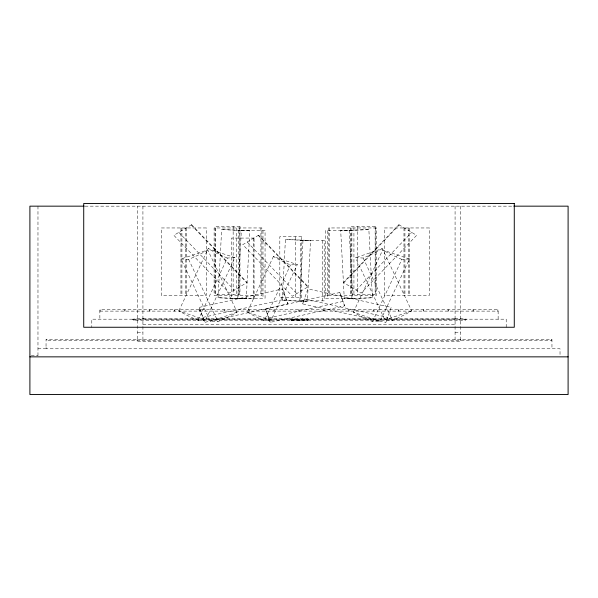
<?xml version="1.0" encoding="UTF-8"?>
<svg xmlns="http://www.w3.org/2000/svg" width="598" height="598" viewBox="0 0 598 598"><rect width="100%" height="100%" fill="white"/><g stroke="black" fill="none" stroke-linecap="round" stroke-linejoin="round"><path stroke-width="0.45" stroke-dasharray="2.99 2.24" d="M295.831 319.212L295.831 320.02M218.068 297.737L221.649 229.565A149.934 1.637 1.9 0 0 249.815 230.581L246.234 298.761L237.742 298.626A66.214 0.725 1.9 0 1 218.068 297.737A149.934 1.637 1.9 0 0 246.234 298.761M237.742 298.626L241.323 230.447L249.815 230.581M282.234 300.375L285.425 239.506A133.87 1.465 1.9 0 0 310.571 240.418L307.379 301.287L299.8 301.168A59.12 0.643 1.9 0 1 282.234 300.375A133.87 1.465 1.9 0 0 307.379 301.287M299.8 301.168L302.992 240.299L310.571 240.418M291.219 319.25L306.759 318.958C308.284 318.891 308.389 320.364 306.804 320.304L292.287 320.311L290.957 320.02L291.233 319.205M291.331 320.087L291.331 319.19M307.716 320.087L307.507 319.13M302.618 303.889L304.375 298.933L387.624 317.403L385.874 322.359L302.618 303.889L307.948 288.909L391.197 307.379L385.874 322.359M291.473 319.212L291.428 320.109M178.877 310.796L208.216 248.566A142.197 26.761 16.4 0 0 234.992 257.611L205.645 319.848L198.013 320.274A62.312 11.728 16.4 0 1 178.884 310.796A142.197 26.761 16.4 0 0 205.645 319.848M198.013 320.274L227.36 258.037L234.992 257.611M273.436 256.467L247.236 312.036A126.963 23.89 16.4 0 0 271.141 320.117L297.341 264.548A126.963 23.89 16.4 0 1 273.436 256.467A55.636 10.472 16.4 0 0 290.523 264.929L297.341 264.548M247.243 312.036A55.636 10.472 16.4 0 0 264.323 320.498L290.523 264.929M353.403 312.126L382.742 249.889A142.197 26.761 16.4 0 0 409.518 258.941L380.171 321.178L372.539 321.604A62.312 11.728 16.4 0 1 353.411 312.126A142.197 26.761 16.4 0 0 380.171 321.178M372.539 321.604L401.886 259.368L409.518 258.941M306.804 320.304L307.432 320.02L307.103 319.026M454.958 318.547A178.667 128.51 90 0 1 466.365 319.183L465.394 320.311A4.463 3.207 90 0 1 464.713 320.416L134.326 320.416A4.463 3.207 -90 0 1 133.646 320.319L132.681 319.183A178.667 128.51 -90 0 1 144.088 318.547M294.238 319.212L294.216 320.02M307.507 320.139L307.566 319.212M291.652 319.1L291.652 320.177M307.432 320.169L307.26 319.063M343.79 282.734L399.315 224.968M356.169 290.142L411.693 232.368M291.809 319.108L291.936 320.244M307.095 320.169L306.804 318.966M291.129 319.25L291.047 320.02L291.174 319.212M292.243 318.966L291.802 320.02L292.287 320.311M199.306 307.379L282.562 288.909L287.885 303.889L204.636 322.359L199.306 307.379L204.636 322.359M202.886 317.403L286.136 298.933L287.885 303.889M265.482 308.987L339.814 292.497L344.568 305.87L270.236 322.359L265.482 308.987L270.236 322.359M268.674 317.934L343.005 301.444L344.568 305.87M271.141 320.117L264.323 320.498M207.76 249.897A62.312 11.728 -16.4 0 1 188.632 259.368L180.992 258.941L210.339 321.178L217.971 321.604A62.312 11.728 -16.4 0 0 237.1 312.126L207.76 249.889A142.197 26.761 -16.4 0 1 180.992 258.941M382.286 248.566A62.312 11.728 -16.4 0 1 363.158 258.037L355.518 257.611L384.865 319.848L392.49 320.274A62.312 11.728 -16.4 0 0 411.626 310.796L382.286 248.566A142.197 26.761 -16.4 0 1 355.518 257.611M368.861 229.565A66.214 0.725 -1.9 0 1 349.187 230.447L340.696 230.581L344.276 298.761L352.768 298.626A66.214 0.725 -1.9 0 0 372.434 297.737L368.861 229.565A149.934 1.637 -1.9 0 1 340.696 230.581M85.028 206.161L512.972 206.161M99.866 311.11L498.134 311.11M143.131 318.54L455.908 318.54M290.957 319.25L308.082 319.25M132.681 319.609L466.365 319.609M290.957 320.02L308.082 320.02M142.922 324.565L455.078 324.565M137.54 332.638L142.922 332.638M455.078 332.638L460.46 332.638M46.046 347.438L46.315 348.784L560.027 348.784L560.027 355.959M37.973 348.784L46.046 348.784L46.046 339.365L551.954 339.365L551.954 348.784M31.245 355.347L37.973 355.347M307.873 319.212L307.992 320.02L307.813 319.212M258.231 235.403L307.806 286.98M247.183 242.011L296.765 293.596M191.196 224.968L246.72 282.734M178.817 232.368L234.341 290.142M304.801 319.212L304.823 320.02M363.15 258.037L392.49 320.274M188.624 259.368L217.971 321.604M339.814 292.497L342.729 300.704M282.562 288.909L285.829 298.103M349.187 230.447L352.768 298.626M303.208 319.212L303.208 320.02M551.685 339.365L551.685 340.711L46.315 340.711L46.315 339.365M506.207 327.256L506.207 319.183L91.793 319.183L91.793 327.256M498.134 319.183L498.134 309.764L99.866 309.764L99.866 319.183M497.865 309.764L497.865 311.11M473.511 309.764L473.511 311.11M472.973 309.764L472.973 311.11M460.729 339.365L460.729 340.711M460.46 206.161L460.46 341.249L137.54 341.249L137.54 206.161M455.078 206.161L455.078 341.249M448.62 309.764L448.62 311.11M448.081 309.764L448.081 311.11M423.728 309.764L423.728 311.11M423.19 309.764L423.19 311.11M409.548 227.958L409.548 295.517M408.598 227.958L408.598 295.517M404.936 227.958L404.936 295.517M403.986 227.958L403.986 295.517M398.836 309.764L398.836 311.11M398.298 309.764L398.298 311.11M375.447 227.958L375.447 295.517M373.944 309.764L373.944 311.11M373.406 309.764L373.406 311.11M357.357 226.388L357.357 294.627M353.926 227.958L353.926 295.517M351.108 227.958L351.108 295.517M349.053 309.764L349.053 311.11M348.514 309.764L348.514 311.11M329.588 227.958L329.588 295.517M327.517 230.723L327.517 298.282M324.161 309.764L324.161 311.11M323.623 309.764L323.623 311.11M322.337 240.538L322.337 300.861M300.226 320.311L298.828 320.311M299.269 309.764L299.269 311.11M298.731 309.764L298.731 311.11M295.696 236.673L295.696 297.602M274.377 309.764L274.377 311.11M273.839 309.764L273.839 311.11M262.985 230.723L262.985 298.282M260.915 227.958L260.915 295.517M253.216 238.071L253.216 298.395M249.486 309.764L249.486 311.11M248.947 309.764L248.947 311.11M239.402 227.958L239.402 295.517M236.584 227.958L236.584 295.517M233.153 226.388L233.153 294.627M224.594 309.764L224.594 311.11M224.056 309.764L224.056 311.11M215.063 227.958L215.063 295.517M199.702 309.764L199.702 311.11M199.164 309.764L199.164 311.11M186.524 227.958L186.524 295.517M185.567 227.958L185.567 295.517M181.912 227.958L181.912 295.517M180.955 227.958L180.955 295.517M174.81 309.764L174.81 311.11M174.272 309.764L174.272 311.11M149.919 309.764L149.919 311.11M149.38 309.764L149.38 311.11M142.922 206.161L142.922 341.249M137.271 339.365L137.271 340.711M125.027 309.764L125.027 311.11M124.489 309.764L124.489 311.11M100.135 309.764L100.135 311.11M37.973 206.161L37.973 355.959M227.352 258.037A62.312 11.728 16.4 0 1 208.224 248.566M401.878 259.368A62.312 11.728 16.4 0 1 382.75 249.897M241.323 230.447A66.214 0.725 1.9 0 1 221.649 229.565M302.992 240.299A59.12 0.643 1.9 0 1 285.425 239.506M411.633 310.796A142.197 26.761 -16.4 0 1 384.865 319.848M237.107 312.126A142.197 26.761 -16.4 0 1 210.339 321.178M372.442 297.737A149.934 1.637 -1.9 0 1 344.276 298.761M134.326 320.416A4.463 3.207 90 0 1 133.646 320.319M398.881 224.706L343.357 282.473L361.11 293.102L416.634 235.328L398.881 224.706M191.629 224.706L173.876 235.328L229.4 293.102L247.153 282.473L191.629 224.706M258.62 235.164L242.773 244.657L292.347 296.234L308.202 286.748L258.62 235.164M239.955 226.388L215.37 226.388L215.37 294.627L239.955 294.627L239.955 226.388M375.14 226.388L350.555 226.388L350.555 294.627L375.14 294.627L375.14 226.388M206.25 227.958L161.236 227.958L161.236 295.517L206.25 295.517L206.25 227.958M261.872 227.958L214.114 227.958L214.114 295.517L261.872 295.517L261.872 227.958M376.396 227.958L328.638 227.958L328.638 295.517L376.396 295.517L376.396 227.958M429.274 227.958L384.26 227.958L384.26 295.517L429.274 295.517L429.274 227.958M265.064 230.723L238.632 230.723L238.632 298.282L265.064 298.282L265.064 230.723M351.878 230.723L325.447 230.723L325.447 298.282L351.878 298.282L351.878 230.723M301.773 236.673L279.819 236.673L279.819 297.602L301.773 297.602L301.773 236.673M254.06 238.071L231.486 238.071L231.486 298.395L254.06 298.395L254.06 238.071M324.191 240.538L300.592 240.538L300.592 300.861L324.191 300.861L324.191 240.538"/><path stroke-width="0.9" d="M84.094 206.161L29.9 206.161L29.9 394.531L568.1 394.531L568.1 206.161L513.906 206.161M29.9 356.856L568.1 356.856M514.28 203.47L83.72 203.47L83.72 327.256L514.28 327.256L514.28 203.47"/></g></svg>
